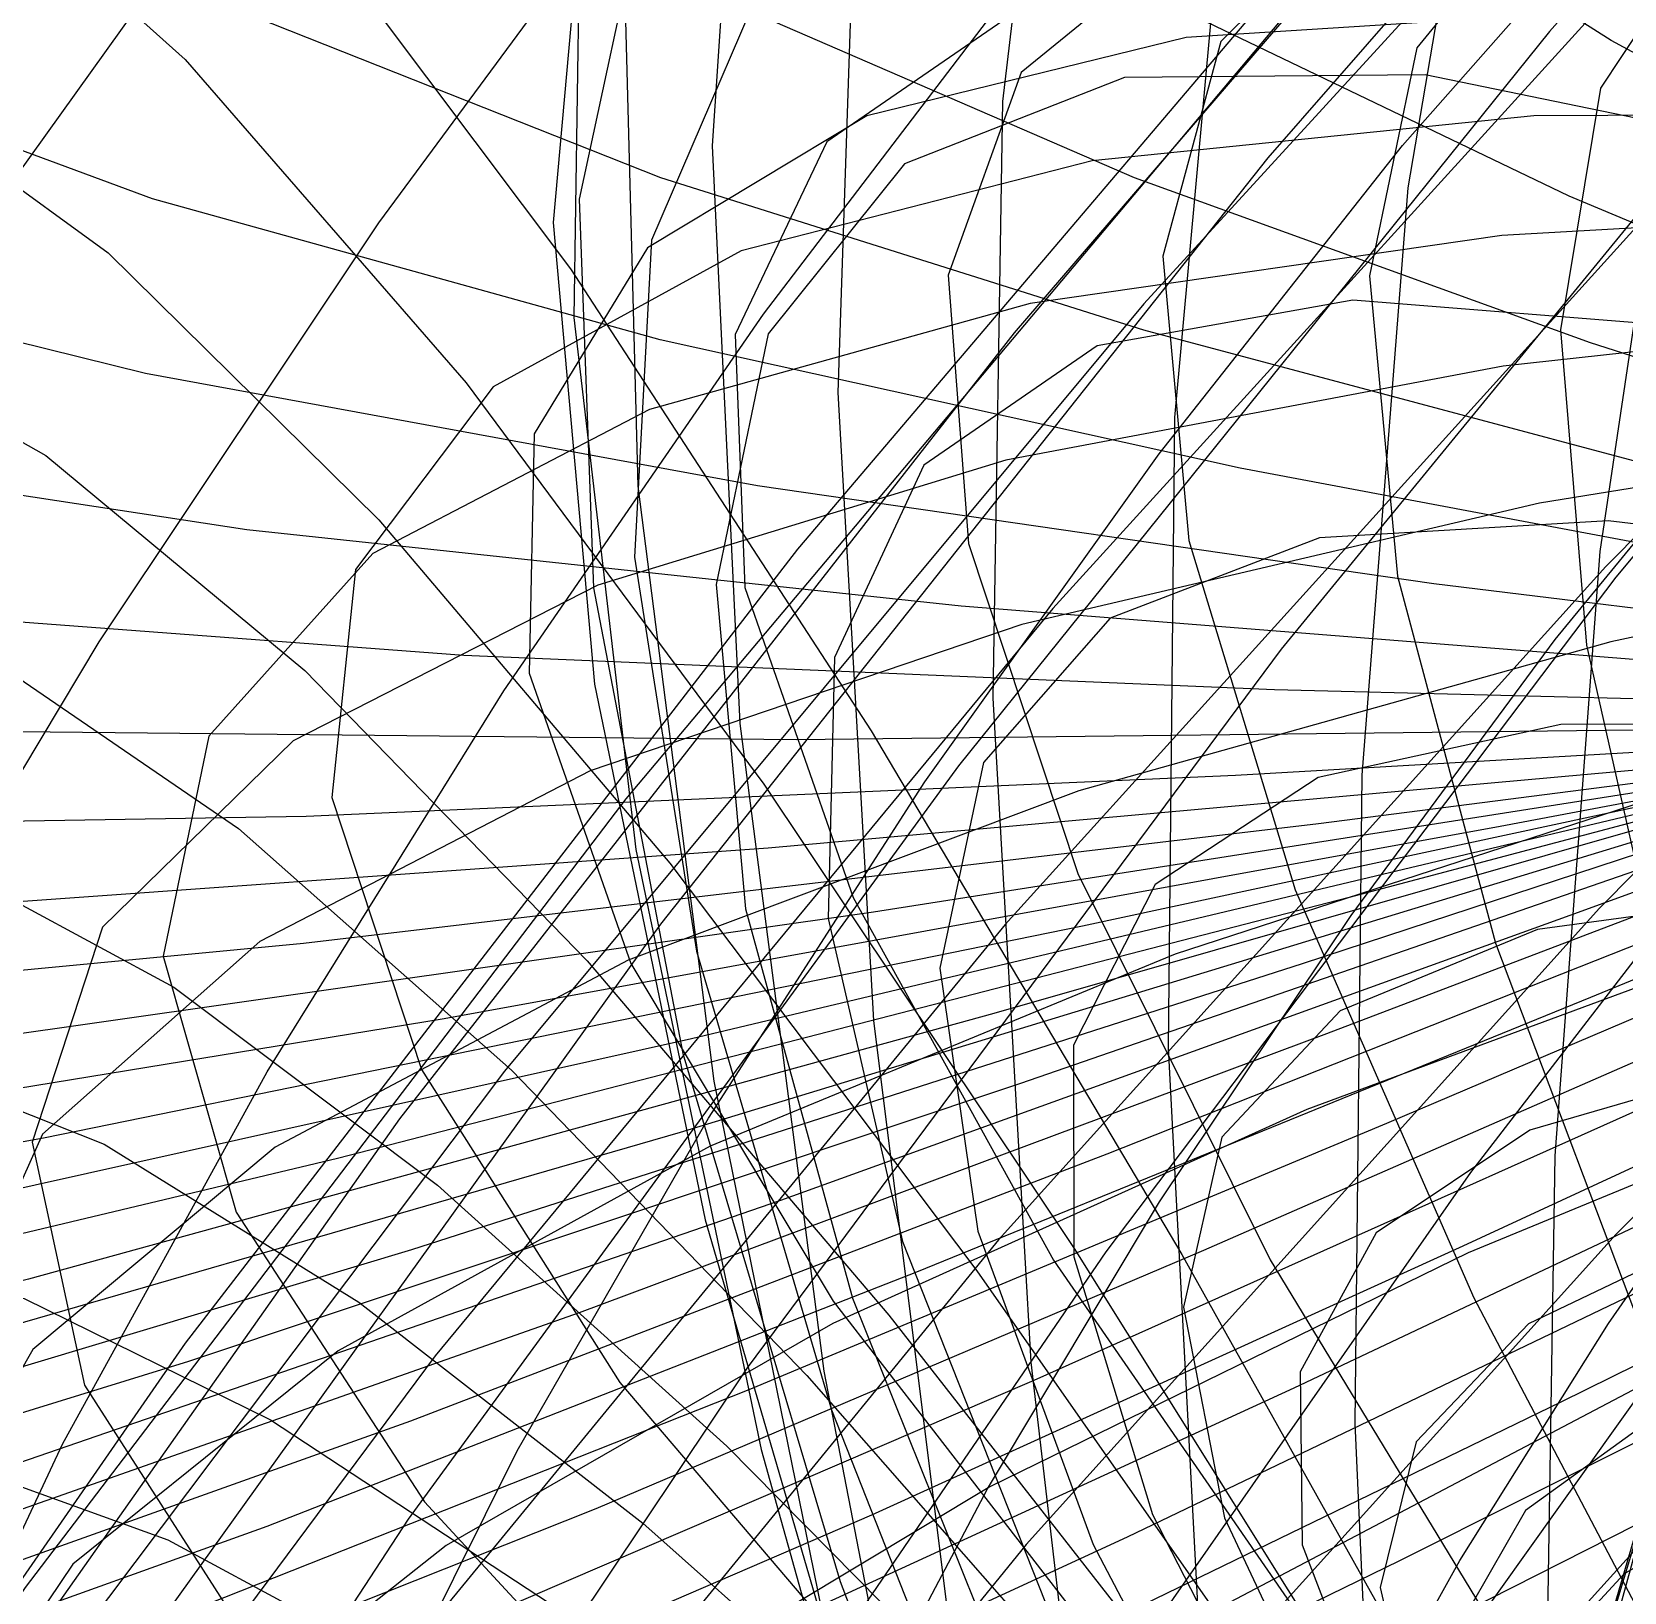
# Model space of a CAD drawing. Header units: metres. Extents: x 6 to 209, y 2 to 206.
# Drawn here: x 61.52 to 81.57, y 114.63 to 134.27 of the extents above; entities that cross this region are included whole.
import ezdxf

# ---------------------------------------------------------------- set-up
doc = ezdxf.new("R2010")
doc.units = ezdxf.units.M

msp = doc.modelspace()

# ---------------------------------------------------------------- linework, layer by layer
for points in [[(48.461, 164.3908), (55.6884, 171.2344), (62.9124, 177.4032), (69.8943, 182.6628), (76.4138, 186.8024), (82.2757, 189.6432), (87.3169, 191.0444), (91.4115, 190.9088), (94.4746, 189.1866), (96.4652, 185.8777), (97.3863, 181.0319), (97.2847, 174.7482), (96.2479, 167.1717), (94.4009, 158.4887), (91.9004, 148.9216), (88.9284, 138.7209), (85.6853, 128.158), (82.3815, 117.5154), (79.2293, 107.0784), (76.4344, 97.125)], [(45.1382, 156.8096), (51.7531, 163.6868), (58.5278, 170.0835), (65.2333, 175.7634), (71.6518, 180.508), (77.5848, 184.124), (82.8592, 186.4508), (87.3338, 187.3664), (90.9031, 186.792), (93.501, 184.695), (95.1022, 181.091), (95.7226, 176.0432), (95.4181, 169.6612), (94.2815, 162.0975), (92.4388, 153.5426), (90.0439, 144.2191), (87.272, 134.3745), (84.3127, 124.2728), (81.3627, 114.1866), (78.6178, 104.3875), (76.265, 95.1374)], [(48.6199, 156.4197), (54.8656, 162.8931), (61.1974, 168.837), (67.4044, 174.0294), (73.2886, 178.2676), (78.6719, 181.3759), (83.4019, 183.2116), (87.3572, 183.6707), (90.4507, 182.6915), (92.6328, 180.2577), (93.8921, 176.3988), (94.2553, 171.1901), (93.7855, 164.75), (92.5793, 157.2368), (90.7626, 148.8435), (88.4851, 139.7914), (85.9149, 130.3235), (83.2308, 120.6958), (80.6159, 111.1696), (78.25, 102.0024)], [(129.0956, 101.4556), (132.079, 114.9008), (134.5887, 127.5976), (136.4086, 139.2013), (137.3507, 149.4031), (137.2622, 157.9403), (136.0323, 164.6045), (133.5975, 169.2481), (129.944, 171.7892), (125.1099, 172.2131), (119.1841, 170.5728), (112.3045, 166.9859), (104.6532, 161.6303), (96.451, 154.7374), (87.9497, 146.5833), (79.4239, 137.4789), (71.1613, 127.7587), (63.4527, 117.7686), (56.5816, 107.8539), (50.8144, 98.347)], [(127.1163, 91.7818), (130.4455, 105.5275), (133.4485, 118.7661), (135.8914, 131.1371), (137.5628, 142.3086), (138.2821, 151.9881), (137.9074, 159.9318), (136.3415, 165.9527), (133.5362, 169.9262), (129.4948, 171.7935), (124.2734, 171.5632), (117.9791, 169.3103), (110.7671, 165.1727), (102.8359, 159.346), (94.4209, 152.076), (85.786, 143.6496), (77.215, 134.3844), (69.0016, 124.6173), (61.4388, 114.6926), (54.8092, 104.9493), (49.3739, 95.7097)], [(127.7255, 97.2633), (130.6337, 110.7074), (133.1576, 123.5341), (135.0807, 135.3918), (136.2103, 145.9605), (136.386, 154.9626), (135.4861, 162.1719), (133.4328, 167.4205), (130.1966, 170.604), (125.7978, 171.685), (120.3067, 170.6932), (113.8422, 167.7237), (106.5679, 162.9339), (98.6873, 156.5363), (90.4367, 148.7917), (82.0777, 139.9989), (73.8878, 130.484), (66.1511, 120.5892), (59.1478, 110.6599), (53.145, 101.0331)], [(128.3559, 95.8448), (131.7329, 109.3063), (134.6993, 122.1436), (137.0257, 134.0108), (138.5084, 144.5937), (138.9777, 153.6202), (138.3051, 160.8693), (136.4084, 166.1778), (133.2562, 169.4449), (128.8694, 170.6358), (123.3213, 169.7811), (116.736, 166.9759), (109.2842, 162.3755), (101.1782, 156.1893), (92.6645, 148.6729), (84.0155, 140.119), (75.5199, 130.8464), (67.473, 121.1887), (60.1661, 111.4827), (53.8759, 102.0558)], [(126.3735, 93.1343), (129.1545, 106.3677), (131.6408, 119.1212), (133.6187, 131.0421), (134.8949, 141.8052), (135.3043, 151.1229), (134.7167, 158.7552), (133.0431, 164.5171), (130.2393, 168.2843), (126.3088, 169.9974), (121.3034, 169.6627), (115.3223, 167.3521), (108.5092, 163.1996), (101.0481, 157.3961), (93.157, 150.1824), (85.081, 141.8406), (77.0837, 132.6831), (69.4382, 123.0424), (62.4174, 113.2584), (56.2845, 103.6668)], [(129.5499, 99.6542), (132.9159, 112.6446), (135.7922, 124.9092), (137.9576, 136.1211), (139.2191, 145.9881), (139.4204, 154.2622), (138.4483, 160.7472), (136.2372, 165.3049), (132.7728, 167.8593), (128.0931, 168.3981), (122.288, 166.9725), (115.4964, 163.6951), (107.9024, 158.7348), (99.7286, 152.3105), (91.2294, 144.6831), (82.6814, 136.1455), (74.3744, 127.0126), (66.601, 117.6094), (59.6464, 108.2599), (53.7778, 99.2755)], [(127.6799, 102.0703), (130.0799, 114.5512), (132.0644, 126.3429), (133.4428, 137.1203), (134.0485, 146.5915), (133.7462, 154.5074), (132.4379, 160.6698), (130.0669, 164.9376), (126.6215, 167.2313), (122.1355, 167.535), (116.6886, 165.8968), (110.4038, 162.4263), (103.4442, 157.2903), (96.0075, 150.7066), (88.3194, 142.9362), (80.6265, 134.2732), (73.187, 125.035), (66.2626, 115.5503), (60.1087, 106.1478), (54.9653, 97.1445)], [(130.6572, 103.0721), (133.9563, 115.4328), (136.6947, 126.9842), (138.6619, 137.4227), (139.6786, 146.4812), (139.6038, 153.9376), (138.3407, 159.6221), (135.8411, 163.422), (132.1075, 165.2847), (127.1943, 165.2194), (121.2062, 163.2954), (114.2952, 159.6391), (106.6554, 154.4295), (98.517, 147.8905), (90.1382, 140.2834), (81.7962, 131.8968), (73.7778, 123.0363), (66.3691, 114.0139), (59.8454, 105.1364), (54.4613, 96.6953)], [(126.2418, 97.9956), (128.5128, 110.0191), (130.4584, 121.4975), (131.8938, 132.1118), (132.6542, 141.571), (132.6025, 149.6221), (131.6341, 156.0579), (129.6826, 160.7242), (126.7226, 163.5242), (122.7716, 164.4218), (117.8903, 163.4419), (112.1813, 160.6695), (105.786, 156.246), (98.8802, 150.3641), (91.6687, 143.2603), (84.378, 135.2066), (77.249, 126.5007), (70.5284, 117.4552), (64.46, 108.3863), (59.2762, 99.6033)], [(128.0578, 93.8263), (131.6411, 105.9996), (134.8238, 117.6071), (137.3842, 128.342), (139.1253, 137.9265), (139.8832, 146.1205), (139.5334, 152.7292), (137.9964, 157.609), (135.2409, 160.672), (131.2862, 161.888), (126.2015, 161.285), (120.1043, 158.9471), (113.1571, 155.0118), (105.5613, 149.6635), (97.5514, 143.1273), (89.3859, 135.6602), (81.3392, 127.5421), (73.6915, 119.0656), (66.7189, 110.5253), (60.684, 102.208)], [(82.3771, 128.6881), (75.5232, 130.5179), (69.4416, 132.4344), (64.3269, 134.4581), (60.3405, 136.6029), (57.6049, 138.8746), (56.2, 141.27), (56.1596, 143.7761), (57.4708, 146.3698), (60.0744, 149.0185), (63.867, 151.6799), (68.7047, 154.3037), (74.4083, 156.8323), (80.7696, 159.2028), (87.559, 161.3489)], [(124.8635, 94.3016), (126.9708, 105.7069), (128.8372, 116.7066), (130.2863, 126.9928), (131.1586, 136.2807), (131.3174, 144.3182), (130.6549, 150.894), (129.0974, 155.8446), (126.6081, 159.0594), (123.1899, 160.4844), (118.8862, 160.1233), (113.7793, 158.0371), (107.9894, 154.3418), (101.67, 149.2033), (95.0035, 142.832), (88.195, 135.4749), (81.4653, 127.4062), (75.0436, 118.9181), (69.1591, 110.3102), (64.0332, 101.8787)], [(49.6898, 110.7714), (51.6898, 115.7081), (54.3735, 121.086), (57.6259, 126.7267), (61.319, 132.4379), (65.3168, 138.0204), (69.4796, 143.2749), (73.6692, 148.0095), (77.754, 152.0459), (81.6129, 155.2266), (85.1397, 157.4198), (88.2465, 158.5248), (90.8667, 158.4754), (92.9562, 157.2426), (94.4954, 154.8358), (95.4886, 151.3026), (95.9637, 146.7278), (95.9706, 141.2301), (95.5785, 134.9588), (94.8732, 128.0883), (93.953, 120.813), (92.9249, 113.3401), (91.8998, 105.8833), (90.9883, 98.6553)], [(128.9832, 96.9794), (132.4735, 108.3842), (135.499, 119.1542), (137.851, 129.0088), (139.3478, 137.6973), (139.842, 145.0073), (139.2263, 150.7713), (137.4386, 154.8712), (134.4641, 157.2423), (130.3373, 157.8744), (125.1407, 156.8118), (119.0029, 154.1505), (112.0939, 150.0347), (104.62, 144.6512), (96.8165, 138.222), (88.9397, 130.9963), (81.2576, 123.2417), (74.0411, 115.2343), (67.5539, 107.2489), (62.0432, 99.5495)], [(87.5303, 128.3142), (81.1438, 130.3584), (75.4054, 132.4355), (70.5036, 134.555), (66.5983, 136.7226), (63.8145, 138.9388), (62.2389, 141.1986), (61.9162, 143.4907), (62.8476, 145.7971), (64.9911, 148.0933), (68.2628, 150.3485), (72.54, 152.5262), (77.6652, 154.5848), (83.4524, 156.479)], [(125.4774, 101.7704), (127.2312, 112.1527), (128.6553, 121.967), (129.5974, 130.9394), (129.9243, 138.8233), (129.5278, 145.4077), (128.329, 150.5239), (126.2827, 154.0514), (123.3793, 155.9212), (119.6461, 156.1183), (115.1472, 154.6813), (109.9818, 151.7013), (104.2816, 147.3179), (98.2063, 141.7142), (91.9385, 135.1101), (85.6777, 127.7541), (79.6336, 119.9151), (74.0183, 111.8718), (69.0396, 103.9035)], [(86.2605, 129.9508), (80.8753, 132.2023), (76.2084, 134.4437), (72.4167, 136.6716), (69.6264, 138.8805), (67.9292, 141.0617), (67.3785, 143.2037), (67.9876, 145.2911), (69.7295, 147.3053), (72.5376, 149.2242), (76.3082, 151.0223), (80.9041, 152.6717), (86.1594, 154.1422)], [(129.7803, 99.6472), (133.1381, 110.2218), (135.9759, 120.1107), (138.0994, 129.0603), (139.3433, 136.8477), (139.5769, 143.2878), (138.7105, 148.239), (136.6984, 151.6074), (133.5418, 153.3493), (129.2888, 153.4721), (124.0336, 152.033), (117.9132, 149.137), (111.1034, 144.9318), (103.8125, 139.6029), (96.2743, 133.3663), (88.7399, 126.4603), (81.4692, 119.1375), (74.7214, 111.6554), (68.7457, 104.2672)], [(52.4883, 103.6985), (53.0963, 107.2815), (54.4756, 111.5055), (56.5481, 116.2381), (59.2172, 121.325), (62.3723, 126.5955), (65.8921, 131.868), (69.6492, 136.9571), (73.515, 141.6799), (77.3635, 145.8622), (81.0766, 149.3452), (84.5471, 151.991)], [(124.0468, 98.329), (125.6631, 107.988), (127.0295, 117.2147), (128.0029, 125.75), (128.456, 133.3567), (128.2822, 139.8281), (127.4005, 144.9947), (125.7593, 148.7294), (123.3389, 150.952), (120.1528, 151.6312), (116.2483, 150.786), (111.7056, 148.484), (106.635, 144.8392), (101.174, 140.0077), (95.4828, 134.1817), (89.7391, 127.5828), (84.1316, 120.4541), (78.8541, 113.0512), (74.0983, 105.6332), (70.0473, 98.4538)], [(85.8329, 131.7719), (81.4051, 134.1616), (77.7436, 136.487), (74.975, 138.7353), (73.1944, 140.8932), (72.4624, 142.9469), (72.8026, 144.882), (74.2008, 146.6833), (76.6057, 148.335), (79.9304, 149.8203), (84.0557, 151.1224)], [(133.5228, 97.7793), (127.3341, 105.9553), (121.0978, 114.2328), (114.9136, 122.2966), (108.8809, 129.8392), (103.0954, 136.5715), (97.6476, 142.2336), (92.6203, 146.6039), (88.0863, 149.5075), (84.107, 150.8224), (80.7311, 150.4839), (77.9934, 148.4873), (75.9144, 144.8882), (74.5002, 139.8007), (73.7426, 133.3934), (73.6203, 125.8835), (74.0996, 117.5295), (75.1361, 108.622), (76.6764, 99.4732)], [(129.3784, 102.2898), (123.6522, 110.6358), (117.9383, 118.8774), (112.3208, 126.7061), (106.8818, 133.8282), (101.7003, 139.9752), (96.8496, 144.9129), (92.3963, 148.4509), (88.3982, 150.4485), (84.9038, 150.8206), (81.9506, 149.5406), (79.5652, 146.6413), (77.7624, 142.2143), (76.5454, 136.4067), (75.9066, 129.4159), (75.8277, 121.483), (76.2807, 112.884), (77.2298, 103.9204)], [(131.5394, 101.5146), (124.8678, 109.581), (118.1834, 117.6403), (111.6017, 125.3793), (105.236, 132.4964), (99.1946, 138.7123), (93.578, 143.7805), (88.4759, 147.4959), (83.9655, 149.7025), (80.1093, 150.2992), (76.9538, 149.2435), (74.5284, 146.5532), (72.8453, 142.306), (71.8996, 136.6368), (71.6696, 129.7334), (72.1187, 121.8296), (73.1963, 113.1971), (74.8404, 104.1362)], [(130.9671, 98.7028), (125.7905, 106.9763), (120.5976, 115.2523), (115.4568, 123.2269), (110.4358, 130.6065), (105.6008, 137.1183), (101.0146, 142.5204), (96.7352, 146.6101), (92.8153, 149.2315), (89.3005, 150.2812), (86.2291, 149.7118), (83.631, 147.534), (81.5274, 143.8165), (79.9308, 138.6832), (78.845, 132.3094), (78.2651, 124.9153), (78.1785, 116.7588), (78.5652, 108.1261), (79.3989, 99.3213)], [(130.4356, 101.8317), (133.6329, 111.5545), (136.2635, 120.5575), (138.1486, 128.6139), (139.1391, 135.5278), (139.1214, 141.1401), (138.0224, 145.3336), (135.8125, 148.0362), (132.507, 149.2227), (128.1664, 148.9153), (122.8948, 147.1815), (116.8358, 144.1318), (110.1688, 139.9149), (103.102, 134.7123), (95.866, 128.7313), (88.705, 122.1975), (81.8687, 115.3468), (75.6036, 108.4167), (70.1436, 101.6385)], [(136.1057, 97.6244), (129.1204, 105.2341), (122.0378, 113.0398), (114.9881, 120.7316), (108.1011, 128.0039), (101.5026, 134.5661), (95.3114, 140.1538), (89.6355, 144.5379), (84.5696, 147.5334), (80.1925, 149.0059), (76.5652, 148.8769), (73.7294, 147.1266), (71.7069, 143.7949), (70.4991, 138.9802), (70.0882, 132.8358), (70.4374, 125.5651), (71.4934, 117.4142), (73.188, 108.6633), (75.4413, 99.617)], [(127.4821, 103.3693), (122.838, 111.5493), (118.2129, 119.5377), (113.66, 127.0453), (109.232, 133.8), (104.98, 139.5558), (100.9527, 144.1022), (97.1955, 147.2711), (93.7497, 148.9435), (90.6518, 149.0536), (87.9329, 147.5911), (85.6185, 144.602), (83.7276, 140.1866), (82.2733, 134.4968), (81.2621, 127.73), (80.6946, 120.1228), (80.5652, 111.9426), (80.8629, 103.4777)], [(133.6736, 101.4966), (126.327, 108.8084), (118.9243, 116.2071), (111.6095, 123.3918), (104.5249, 130.0695), (97.8069, 135.966), (91.5819, 140.8356), (85.9632, 144.4708), (81.0475, 146.709), (76.9127, 147.4395), (73.6154, 146.607), (71.1901, 144.2141), (69.6487, 140.3213), (68.9802, 135.0452), (69.1519, 128.5544), (70.111, 121.0636), (71.7868, 112.8264), (74.0935, 104.1262)], [(57.5136, 101.8126), (57.5753, 104.6222), (58.3712, 108.08), (59.8424, 112.0809), (61.912, 116.4969), (64.4876, 121.182), (67.4653, 125.9771), (70.7332, 130.7156), (74.1754, 135.2296), (77.6762, 139.3555), (81.124, 142.94), (84.4154, 145.8455)], [(138.3047, 98.6343), (130.8535, 105.2383), (123.2413, 112.1135), (115.6235, 118.9724), (108.1564, 125.5282), (100.9922, 131.5055), (94.275, 136.6505), (88.1364, 140.7403), (82.6917, 143.5912), (78.037, 145.0653), (74.2462, 145.0761), (71.3693, 143.5912), (69.4314, 140.6345), (68.4323, 136.2848), (68.347, 130.6736), (69.1274, 123.9805), (70.7038, 116.4273), (72.9883, 108.2695), (75.8778, 99.7881)], [(44.4398, 99.9473), (44.1507, 107.4645), (44.2304, 114.8324), (44.6862, 121.7905), (45.5214, 128.0929), (46.7343, 133.5168), (48.3187, 137.8705), (50.2634, 141.0001), (52.5526, 142.7954), (55.1658, 143.1932), (58.0782, 142.1803), (61.2608, 139.7935), (64.6812, 136.1185), (68.3036, 131.2871), (72.0898, 125.4722), (75.9997, 118.8821), (79.9916, 111.753), (84.0233, 104.3404), (88.0523, 96.9103)], [(135.3879, 102.5711), (127.7304, 108.7248), (119.9592, 115.0415), (112.2409, 121.2488), (104.7411, 127.0788), (97.6192, 132.2777), (91.0241, 136.6157), (85.0892, 139.8952), (79.9294, 141.958), (75.6368, 142.6918), (72.279, 142.0338), (69.8971, 139.9738), (68.5046, 136.5542), (68.0881, 131.8693), (68.6076, 126.0618), (69.999, 119.3179), (72.1762, 111.861), (75.0345, 103.9437)], [(139.6894, 100.9749), (132.1611, 106.2548), (124.4015, 111.85), (116.5836, 117.5095), (108.8824, 122.9805), (101.4699, 128.0175), (94.5096, 132.3917), (88.152, 135.8996), (82.5295, 138.3702), (77.7532, 139.6719), (73.909, 139.7174), (71.0556, 138.4666), (69.2233, 135.929), (68.4128, 132.1632), (68.5963, 127.275), (69.7189, 121.4142), (71.7003, 114.7689), (74.4389, 107.5594), (77.8148, 100.0302)], [(145.7762, 139.1963), (140.2735, 139.6505), (133.37, 139.0317), (125.2276, 137.446), (116.0475, 135.0377), (106.0641, 131.9833), (95.5374, 128.484), (84.7443, 124.7585), (73.9699, 121.0336), (63.4983, 117.5358), (53.6032, 114.4822), (44.5392, 112.0724)], [(145.8473, 139.6361), (139.0654, 139.4683), (130.901, 138.265), (121.5547, 136.1617), (111.2647, 133.329), (100.2996, 129.966), (88.9493, 126.2926), (77.5155, 122.5404), (66.3024, 118.9436), (55.6064, 115.73), (45.7067, 113.1121)], [(144.7494, 139.475), (136.6686, 138.7137), (127.2589, 136.9834), (116.7595, 134.4464), (105.4447, 131.2966), (93.6151, 127.752), (81.5871, 124.0458), (69.6834, 120.4173), (58.2222, 117.1023), (47.5065, 114.3242)], [(144.755, 138.1988), (140.4701, 139.2742), (134.7958, 139.2659), (127.8566, 138.2501), (119.8173, 136.3427), (110.8776, 133.6948), (101.2657, 130.4858), (91.2313, 126.9168), (81.037, 123.2027), (70.9502, 119.5634), (61.2344, 116.2158), (52.1406, 113.3645), (43.8993, 111.1948)], [(46.5422, 102.4497), (46.2021, 109.4763), (46.2281, 116.2123), (46.6345, 122.4203), (47.4306, 127.8817), (48.62, 132.4049), (50.2005, 135.8317), (52.1636, 138.0432), (54.4945, 138.9637), (57.1724, 138.5639), (60.1703, 136.8617), (63.456, 133.9214), (66.992, 129.8518), (70.7367, 124.8023), (74.6448, 118.9573), (78.6684, 112.5301), (82.7578, 105.7551), (86.8624, 98.8794)], [(143.0443, 136.7158), (139.887, 138.3898), (135.3744, 138.9927), (129.5966, 138.5711), (122.6832, 137.2121), (114.7999, 135.0396), (106.1433, 132.2091), (96.9342, 128.9012), (87.411, 125.3151), (77.8216, 121.6602), (68.4156, 118.1482), (59.4365, 114.9849), (51.1134, 112.3621)], [(142.3326, 138.7131), (132.9858, 137.421), (122.4021, 135.2549), (110.8583, 132.4002), (98.6619, 129.0696), (86.1414, 125.4943), (73.6354, 121.9149), (61.4815, 118.5723), (50.0054, 115.6973)], [(141.923, 113.9915), (137.6692, 116.1358), (132.1799, 118.0873), (125.6202, 119.8619), (118.1918, 121.4863), (110.1269, 122.9958), (101.6797, 124.4325), (93.1182, 125.8428), (84.7145, 127.2755), (76.7357, 128.7783), (69.4348, 130.396), (63.0417, 132.1676), (57.7553, 134.1241), (53.7369, 136.2866), (51.1044, 138.6644)], [(128.1095, 103.6599), (132.8095, 110.2803), (136.6682, 116.5675), (139.5243, 122.3227), (141.2448, 127.373), (141.7297, 131.5772), (140.916, 134.8306), (138.7803, 137.068), (135.34, 138.2658), (130.653, 138.4419), (124.8164, 137.655), (117.9635, 136.0013), (110.2599, 133.6112), (101.8978, 130.643), (93.0904, 127.2777), (84.0647, 123.7111), (75.0544, 120.1465), (66.2923, 116.7867), (58.0029, 113.8263), (50.395, 111.4439)], [(147.6795, 138.2015), (138.5386, 137.4029), (128.0175, 135.6776), (116.3914, 133.1989), (103.971, 130.1703), (91.0928, 126.817), (78.1077, 123.3772), (65.3699, 120.0924), (53.2248, 117.1976), (41.9981, 114.9123)], [(122.8282, 100.4642), (127.6573, 106.9165), (131.8038, 113.1808), (135.1022, 119.0528), (137.4094, 124.349), (138.6106, 128.9128), (138.6234, 132.62), (137.401, 135.3823), (134.9342, 137.1504), (131.2522, 137.9153), (126.4221, 137.7079), (120.547, 136.5972), (113.7629, 134.688), (106.2343, 132.1155), (98.1496, 129.0408), (89.7142, 125.6441), (81.1449, 122.1178), (72.662, 118.6588), (64.4831, 115.4615), (56.8156, 112.7093), (49.8502, 110.5686)], [(123.0151, 103.5315), (127.372, 109.7213), (131.0245, 115.657), (133.8227, 121.147), (135.6397, 126.0218), (136.3767, 130.14), (135.9668, 133.3925), (134.3773, 135.7063), (131.6115, 137.0469), (127.7094, 137.4184), (122.7458, 136.8635), (116.8291, 135.4613), (110.0977, 133.3237), (102.7156, 130.591), (94.8673, 127.4266), (86.752, 124.01), (78.5771, 120.5306), (70.5517, 117.1798), (62.8799, 114.1436), (55.7541, 111.596), (49.3493, 109.6916)], [(141.1119, 100.8035), (138.2998, 104.5334), (134.5053, 108.5591), (129.8833, 112.7673), (124.6125, 117.031), (118.8897, 121.2132), (112.9218, 125.1722), (106.9188, 128.7664), (101.0866, 131.8594), (95.6193, 134.3248), (90.6927, 136.051), (86.4583, 136.9454), (83.038, 136.9381), (80.5202, 135.9846), (78.9569, 134.0679), (78.3626, 131.1998), (78.7136, 127.4208), (79.9498, 122.7993), (81.9772, 117.43), (84.6717, 111.4311), (87.8839, 104.9407), (91.445, 98.1128)], [(143.7116, 136.8766), (133.4134, 135.6505), (121.8703, 133.621), (109.3919, 130.9788), (96.318, 127.9392), (83.0076, 124.7332), (69.827, 121.5988), (57.1383, 118.7708), (45.2864, 116.472)], [(118.9253, 100.0799), (123.4384, 106.1604), (127.3803, 112.1227), (130.5956, 117.7692), (132.948, 122.9196), (134.3248, 127.4171), (134.6412, 131.1336), (133.8439, 133.9741), (131.9127, 135.8795), (128.8626, 136.8287), (124.7426, 136.8385), (119.6354, 135.9627), (113.6545, 134.2896), (106.9407, 131.9386), (99.6582, 129.0552), (91.9888, 125.8053), (84.1268, 122.3687), (76.2722, 118.9323), (68.6246, 115.6829), (61.3768, 112.7998), (54.7087, 110.4482), (48.7817, 108.7724)], [(143.5278, 100.5294), (136.3019, 104.8379), (128.724, 109.5808), (120.9685, 114.5338), (113.2156, 119.4656), (105.6459, 124.1462), (98.4345, 128.3553), (91.7462, 131.8912), (85.7298, 134.5778), (80.5137, 136.2714), (76.2027, 136.8664), (72.8739, 136.2992), (70.5756, 134.5505), (69.3255, 131.6469), (69.1108, 127.6595), (69.8891, 122.7019), (71.5904, 116.9264), (74.1197, 110.5187), (77.3609, 103.6914)], [(143.6141, 103.0703), (140.7937, 106.581), (136.8887, 110.3469), (132.0577, 114.269), (126.487, 118.2352), (120.3848, 122.1232), (113.9726, 125.8051), (107.4783, 129.1519), (101.1273, 132.0378), (95.1349, 134.3451), (89.6988, 135.9684), (84.9919, 136.8182), (81.1569, 136.8253), (78.3011, 135.9428), (76.493, 134.1487), (75.7603, 131.4473), (76.0891, 127.8693), (77.4252, 123.4716), (79.6759, 118.3359), (82.7142, 112.5666), (86.3836, 106.2878), (90.504, 99.6397)], [(135.5717, 102.8353), (131.9387, 107.0919), (127.5744, 111.5422), (122.6476, 116.0459), (117.3415, 120.4541), (111.8467, 124.6141), (106.3542, 128.375), (101.0494, 131.5928), (96.105, 134.1361), (91.675, 135.8908), (87.8901, 136.7639), (84.8526, 136.6881), (82.6336, 135.6234), (81.2707, 133.5601), (80.7671, 130.5187), (81.0919, 126.5502), (82.1818, 121.7347), (83.9438, 116.1793), (86.2591, 110.0145), (88.9879, 103.3906)], [(120.0042, 102.4512), (124.1897, 108.4137), (127.7682, 114.1906), (130.5953, 119.592), (132.5463, 124.4473), (133.5206, 128.6108), (133.4461, 131.9665), (132.2816, 134.4323), (130.0185, 135.962), (126.6822, 136.5474), (122.331, 136.2171), (117.0548, 135.036), (110.9726, 133.1019), (104.2286, 130.5418), (96.9881, 127.507), (89.4318, 124.1666), (81.7503, 120.7019), (74.1383, 117.2984), (66.788, 114.1396), (59.8831, 111.3991), (53.593, 109.2346), (48.0676, 107.7815)], [(62.9524, 102.8242), (63.237, 105.5111), (64.1535, 108.7418), (65.6438, 112.4155), (67.6346, 116.4126), (70.0406, 120.5993), (72.7669, 124.8318), (75.7135, 128.9619), (78.7778, 132.8421), (81.8588, 136.3308)], [(147.2136, 102.6044), (145.7449, 105.6293), (142.9724, 108.9203), (139.0171, 112.4089), (134.0381, 116.0117), (128.2267, 119.6326), (121.7996, 123.1661), (114.991, 126.5007), (108.0438, 129.5229), (101.2018, 132.1209), (94.7002, 134.189), (88.7579, 135.6312), (83.5695, 136.3652), (79.2988, 136.3251), (76.0732, 135.4647), (73.9791, 133.7596), (73.0595, 131.2081), (73.3129, 127.8326), (74.6931, 123.6791), (77.1119, 118.8162), (80.4421, 113.3338), (84.5229, 107.3406), (89.1655, 100.9608)], [(117.0185, 98.5476), (121.4146, 104.4866), (125.3166, 110.3715), (128.5733, 116.0045), (131.0494, 121.202), (132.6302, 125.8018), (133.2262, 129.6679), (132.7764, 132.6957), (131.2508, 134.8148), (128.652, 135.9917), (125.0152, 136.2303), (120.4081, 135.5714), (114.9282, 134.0909), (108.7007, 131.8966), (101.8739, 129.1239), (94.6155, 125.9305), (87.1064, 122.4902), (79.5356, 118.9862), (72.094, 115.6044), (64.9681, 112.5258), (58.3345, 109.9197), (52.354, 107.9374), (47.1666, 106.706)], [(121.217, 101.8922), (125.227, 107.9096), (128.6432, 113.7312), (131.3266, 119.1647), (133.1568, 124.0365), (134.0367, 128.1986), (133.8965, 131.533), (132.696, 133.9559), (130.4266, 135.4203), (127.1124, 135.9172), (122.8093, 135.476), (117.604, 134.1624), (111.6112, 132.0762), (104.9703, 129.3471), (97.8413, 126.1293), (90.3995, 122.5962), (82.83, 118.9333), (75.322, 115.3309), (68.0628, 111.9775), (61.2317, 109.0517), (54.9945, 106.7162), (49.4983, 105.111)], [(118.9745, 100.31), (123.1675, 106.2763), (126.818, 112.1184), (129.7812, 117.6413), (131.9296, 122.667), (133.1577, 127.0404), (133.3859, 130.6348), (132.5638, 133.3559), (130.6722, 135.145), (127.7243, 135.9809), (123.7657, 135.8799), (118.8732, 134.8951), (113.1527, 133.114), (106.7361, 130.655), (99.7773, 127.6626), (92.4472, 124.302), (84.9283, 120.7523), (77.4094, 117.2003), (70.0789, 113.8325), (63.1194, 110.8288), (56.7015, 108.3549), (50.9789, 106.5562)], [(123.6806, 103.3867), (127.512, 109.4627), (130.6961, 115.2693), (133.0994, 120.6166), (134.6084, 125.3358), (135.1348, 129.2858), (134.618, 132.3579), (133.0283, 134.4788), (130.3682, 135.6138), (126.6724, 135.7669), (122.0079, 134.9805), (116.4713, 133.334), (110.1867, 130.9397), (103.3016, 127.9389), (95.9823, 124.4964), (88.409, 120.7939), (80.7698, 117.0233), (73.2549, 113.3789), (66.0506, 110.0506), (59.3334, 107.2164), (53.2644, 105.0352), (47.9842, 103.641)], [(148.3059, 135.8159), (138.3948, 135.1299), (127.1097, 133.6092), (114.7539, 131.4278), (101.6655, 128.787), (88.2066, 125.9068), (74.7513, 123.0168), (61.6731, 120.3472), (49.3328, 118.1194)], [(122.0634, 98.6067), (126.2611, 104.868), (129.9028, 110.9898), (132.8433, 116.7671), (134.9544, 122.0125), (136.1305, 126.5629), (136.2917, 130.2849), (135.3875, 133.0796), (133.3989, 134.8853), (130.3394, 135.6799), (126.2553, 135.481), (121.2242, 134.345), (115.3533, 132.3647), (108.7759, 129.6655), (101.6475, 126.4004), (94.1409, 122.7445), (86.4409, 118.8875), (78.7384, 115.0274), (71.2245, 111.362), (64.084, 108.082), (57.4903, 105.3636), (51.5994, 103.3612)], [(124.7824, 100.0329), (128.8234, 106.3834), (132.2514, 112.517), (134.9257, 118.2302), (136.725, 123.3398), (137.5515, 127.6896), (137.3348, 131.1551), (136.035, 133.6481), (133.6441, 135.1197), (130.1872, 135.561), (125.7218, 135.0038), (120.3364, 133.5185), (114.1483, 131.2117), (107.2997, 128.2214), (99.9537, 124.7119), (92.2887, 120.8676), (84.4936, 116.8856), (76.761, 112.9684), (69.2817, 109.3163), (62.2386, 106.1193), (55.8007, 103.5503)], [(148.5366, 102.7967), (148.7143, 105.4802), (147.436, 108.3843), (144.7699, 111.468), (140.8306, 114.6762), (135.7745, 117.9408), (129.7946, 121.1828), (123.1129, 124.3148), (115.9728, 127.2436), (108.6302, 129.8736), (101.3442, 132.11), (94.3683, 133.8623), (87.9411, 135.0474), (82.278, 135.5929), (77.564, 135.4402), (73.9466, 134.5468), (71.5316, 132.8882), (70.3789, 130.4597), (70.5011, 127.2768), (71.8631, 123.3759), (74.3837, 118.8131), (77.9388, 113.6637), (82.3662, 108.02), (87.4719, 101.9888)], [(49.1783, 97.8775), (48.4605, 104.5302), (48.0913, 111.0002), (48.0953, 117.06), (48.492, 122.4971), (49.2947, 127.1216), (50.5101, 130.7732), (52.1373, 133.3265), (54.1681, 134.6959), (56.5863, 134.8382), (59.3684, 133.7543), (62.4834, 131.4895), (65.8938, 128.1312), (69.5561, 123.8065), (73.4215, 118.6773), (77.4373, 112.9346), (81.5479, 106.7917), (85.696, 100.4766)], [(142.2846, 117.0597), (137.2286, 119.984), (131.1618, 122.8307), (124.3084, 125.5313), (116.9171, 128.0121), (109.2533, 130.1974), (101.5886, 132.0114), (94.1918, 133.3813), (87.3192, 134.2401), (81.2054, 134.5286), (76.0553, 134.1984), (72.0368, 133.2138), (69.275, 131.5534), (67.8481, 129.2119), (67.7846, 126.2005), (69.0626, 122.5473), (71.6108, 118.2975), (75.3115, 113.5121), (80.0046, 108.2671), (85.4941, 102.6512)], [(142.7792, 134.0991), (131.9264, 133.1274), (119.8784, 131.4652), (106.9666, 129.2962), (93.5507, 126.8248), (80.0069, 124.2684), (66.7155, 121.8477), (54.0482, 119.7783), (42.3557, 118.2617)], [(146.7047, 101.2234), (139.9424, 104.5211), (132.71, 108.3353), (125.1786, 112.4725), (117.5291, 116.7275), (109.9461, 120.8914), (102.6128, 124.7591), (95.7046, 128.1376), (89.3841, 130.8526), (83.7956, 132.7559), (79.0613, 133.7306), (75.2768, 133.6955), (72.5091, 132.6087), (70.7941, 130.4692), (70.1365, 127.3171), (70.5094, 123.2326), (71.8562, 118.333), (74.0927, 112.7693), (77.1105, 106.7204), (80.7807, 100.3873)], [(143.5031, 116.5006), (138.3079, 118.4881), (131.8389, 120.2043), (124.2884, 121.681), (115.8853, 122.9624), (106.8884, 124.1034), (97.577, 125.1662), (88.2417, 126.2175), (79.174, 127.3255), (70.6569, 128.5558), (62.9548, 129.9688), (56.3044, 131.6164), (50.907, 133.539)], [(143.3515, 119.4549), (138.3748, 122.0537), (132.3087, 124.5077), (125.375, 126.7668), (117.8245, 128.7773), (109.9277, 130.484), (101.9653, 131.832), (94.2179, 132.7683), (86.9567, 133.2437), (80.433, 133.2154), (74.87, 132.6478), (70.455, 131.5151), (67.3322, 129.802), (65.5983, 127.5053), (65.2992, 124.6342), (66.428, 121.2113), (68.9261, 117.2721), (72.6848, 112.8649), (77.55, 108.0498), (83.3273, 102.8976)], [(146.4105, 132.5712), (136.154, 132.1664), (124.5937, 131.0611), (112.0489, 129.4186), (98.8718, 127.4246), (85.4351, 125.28), (72.1203, 123.1917), (59.3045, 121.3651), (47.3482, 119.995)], [(144.0218, 121.7491), (139.202, 124.0533), (133.2248, 126.1357), (126.3067, 127.9634), (118.696, 129.5024), (110.6644, 130.7183), (102.4974, 131.5772), (94.4839, 132.0471), (86.906, 132.0987), (80.0291, 131.7068), (74.0922, 130.8517), (69.2999, 129.5196), (65.8149, 127.7041), (63.7522, 125.4068), (63.1756, 122.6379), (64.0947, 119.4167), (66.4654, 115.7713), (70.1914, 111.739), (75.1273, 107.3657), (81.0845, 102.7048)], [(127.4144, 100.7885), (132.9941, 106.1534), (137.672, 111.1533), (141.2572, 115.7095), (143.5982, 119.7554), (144.589, 123.2376), (144.1727, 126.1171), (142.3441, 128.3698), (139.1497, 129.9868), (134.6864, 130.9736), (129.0983, 131.3498), (122.5718, 131.1473), (115.3287, 130.4093), (107.6189, 129.1879), (99.7112, 127.5421), (91.8842, 125.536), (84.416, 123.2357), (77.5748, 120.7076), (71.6088, 118.0159), (66.7377, 115.2206), (63.1446, 112.376), (60.9696, 109.5287), (60.3043, 106.7169), (61.1886, 103.9695)], [(50.8663, 99.9803), (50.135, 106.1662), (49.7637, 112.0488), (49.7814, 117.4223), (50.2109, 122.1), (51.0676, 125.9207), (52.3585, 128.7545), (54.0823, 130.5074), (56.2283, 131.1246), (58.7771, 130.5922), (61.7002, 128.9382), (64.9612, 126.2311), (68.5157, 122.5774), (72.313, 118.1179), (76.2969, 113.0228), (80.4069, 107.4853), (84.5802, 101.7149)], [(143.1854, 127.903), (139.5969, 129.5422), (134.7302, 130.6243), (128.7477, 131.1638), (121.8529, 131.1852), (114.2837, 130.7214), (106.3038, 129.8122), (98.1932, 128.5024), (90.2388, 126.8408), (82.7235, 124.8775), (75.9168, 122.6629), (70.0648, 120.2459), (65.3815, 117.6725), (62.0411, 114.9842), (60.1717, 112.2177), (59.8509, 109.4036), (61.1024, 106.5662), (63.8953, 103.7233)], [(125.609, 99.2138), (131.0232, 104.8936), (135.6422, 110.1993), (139.2717, 115.039), (141.7535, 119.3339), (142.9715, 123.0203), (142.8558, 126.0507), (141.3857, 128.395), (138.5907, 130.0408), (134.5495, 130.993), (129.3873, 131.2729), (123.2722, 130.9175), (116.4085, 129.9768), (109.0301, 128.5125), (101.3924, 126.5951), (93.763, 124.3012), (86.4121, 121.7107), (79.6036, 118.9042), (73.5848, 115.9599), (68.5782, 112.9514), (64.7732, 109.9451), (62.3194, 106.9983), (61.3209, 104.1576)], [(144.305, 123.8309), (139.7133, 125.8845), (133.9103, 127.6327), (127.1027, 129.0585), (119.5329, 130.1459), (111.4697, 130.8804), (103.199, 131.249), (95.0137, 131.2408), (87.2031, 130.847), (80.0429, 130.0617), (73.7851, 128.8819), (68.6493, 127.3085), (64.8147, 125.3461), (62.414, 123.0038), (61.5287, 120.2951), (62.1858, 117.2386), (64.3574, 113.8578), (67.9616, 110.1812), (72.865, 106.2423), (78.8882, 102.079)], [(143.8361, 126.9738), (139.8735, 128.692), (134.6386, 129.9334), (128.3108, 130.705), (121.1092, 131.0206), (113.2854, 130.8999), (105.114, 130.3673), (96.8831, 129.4512), (88.8844, 128.1825), (81.4023, 126.5937), (74.704, 124.7179), (69.0302, 122.5878), (64.5862, 120.2349), (61.5348, 117.6889), (59.99, 114.977), (60.0134, 112.1237), (61.6119, 109.1508), (64.7366, 106.0771), (69.2856, 102.9188)], [(144.2285, 125.5993), (139.9267, 127.4558), (134.3749, 128.9207), (127.7675, 129.9903), (120.3368, 130.6648), (112.3447, 130.9479), (104.0735, 130.8464), (95.8159, 130.3696), (87.8641, 129.5292), (80.5004, 128.3387), (73.9862, 126.8132), (68.5532, 124.9691), (64.3951, 122.8239), (61.6606, 120.3962), (60.4481, 117.7054), (60.8022, 114.772), (62.7122, 111.6173), (66.1122, 108.2636), (70.8837, 104.7344), (76.8592, 101.0544)], [(129.2126, 103.2824), (133.7289, 108.85), (137.3603, 113.9445), (139.9438, 118.4757), (141.3554, 122.3692), (141.514, 125.5685), (140.385, 128.0363), (137.9818, 129.7551), (134.3654, 130.7269), (129.6426, 130.9728), (123.9626, 130.5315), (117.5115, 129.4577), (110.5063, 127.8195), (103.1869, 125.6959), (95.8081, 123.1735), (88.6302, 120.3437), (81.91, 117.2993), (75.8917, 114.1308), (70.798, 110.9243), (66.8222, 107.7576), (64.1211, 104.6988), (62.8093, 101.8036)], [(149.0716, 102.9626), (142.9117, 105.2658), (136.1722, 108.1304), (129.0161, 111.3953), (121.6201, 114.8847), (114.1687, 118.4147), (106.8484, 121.8005), (99.8418, 124.8633), (93.3217, 127.4374), (87.4459, 129.3764), (82.352, 130.5587), (78.1531, 130.8926), (74.9344, 130.3195), (72.751, 128.8165), (71.626, 126.3975), (71.5503, 123.1129), (72.4835, 119.0481), (74.3554, 114.3207), (77.0688, 109.0764), (80.5035, 103.4838)], [(149.1718, 130.5902), (139.6561, 130.7456), (128.748, 130.2113), (116.7503, 129.1282), (104.0019, 127.6607), (90.8667, 125.9896), (77.7218, 124.3048), (64.9442, 122.7968), (52.8987, 121.6498), (41.9259, 121.0328)], [(144.6586, 119.1044), (138.4681, 120.8535), (130.9812, 122.2565), (122.418, 123.3632), (113.0351, 124.2386), (103.1175, 124.9587), (92.9688, 125.6076), (82.9008, 126.2736), (73.2227, 127.0446), (64.2309, 128.0042), (56.1989, 129.2282), (49.3674, 130.7799)], [(68.8684, 103.8047), (69.3093, 106.2762), (70.2757, 109.1859), (71.7125, 112.4408), (73.553, 115.9334), (75.7205, 119.5451), (78.132, 123.1509), (80.7006, 126.6235), (83.3389, 129.8378)], [(142.3372, 128.9126), (132.2222, 128.9388), (120.9313, 128.4239), (108.7858, 127.5093), (96.1356, 126.3534), (83.3476, 125.1256), (70.7934, 123.9986), (58.8367, 123.1417), (47.8214, 122.7131)], [(145.2343, 121.7376), (138.0209, 123.1646), (129.5076, 124.1776), (119.9423, 124.8472), (109.6086, 125.2605), (98.8166, 125.5168), (87.8921, 125.723), (77.1656, 125.989), (66.9615, 126.4227), (57.5864, 127.1251), (49.3193, 128.1857)], [(145.0944, 106.9607), (138.9703, 108.9055), (132.3209, 111.2931), (125.3142, 113.978), (118.1301, 116.8038), (110.9542, 119.609), (103.9722, 122.2338), (97.3636, 124.5259), (91.2962, 126.3465), (85.9207, 127.5756), (81.3656, 128.1169), (77.7336, 127.9015), (75.0983, 126.8905), (73.5018, 125.0772), (72.954, 122.4869), (73.4325, 119.1772), (74.8837, 115.2351), (77.2251, 110.7749), (80.3481, 105.9342), (84.1227, 100.8688)], [(52.2409, 101.677), (51.5171, 107.3757), (51.1741, 112.6685), (51.2439, 117.3718), (51.7505, 121.3247), (52.7092, 124.3935), (54.1258, 126.4775), (55.9956, 127.5118), (58.3041, 127.4697), (61.0261, 126.3639), (64.1269, 124.2457), (67.5626, 121.2032), (71.2813, 117.3582), (75.2241, 112.8616), (79.3269, 107.8882), (83.5217, 102.6302)], [(142.5045, 127.5818), (141.039, 126.1625), (138.6852, 124.944), (135.5055, 123.9176), (131.5903, 123.0647), (127.055, 122.3581), (122.0366, 121.7639), (116.6882, 121.2428), (111.1748, 120.7523), (105.6669, 120.2487), (100.335, 119.6892), (95.3437, 119.0339), (90.8461, 118.2479), (86.9787, 117.3028), (83.8563, 116.1783), (81.5689, 114.8634), (80.1779, 113.357), (79.7145, 111.6685), (80.1786, 109.8177), (81.539, 107.8344), (83.7347, 105.7576), (86.6767, 103.6343)], [(144.1497, 126.7393), (134.9382, 127.2919), (124.4864, 127.33), (113.0938, 126.9708), (101.0916, 126.349), (88.8319, 125.6115), (76.6753, 124.9103), (64.9791, 124.397), (54.0856, 124.2155), (44.3098, 124.4958)], [(145.0974, 124.3149), (136.8652, 125.3397), (127.3514, 125.8933), (116.8306, 126.0689), (105.6118, 125.9773), (94.0275, 125.7415), (82.423, 125.4914), (71.1445, 125.3585), (60.5272, 125.4694), (50.8844, 125.9409)], [(146.4374, 109.4433), (141.0213, 110.5401), (134.9836, 112.09), (128.4802, 113.9774), (121.682, 116.0739), (114.7698, 118.2435), (107.9283, 120.3476), (101.3401, 122.2512), (95.1795, 123.8276), (89.6073, 124.9634), (84.7651, 125.5633), (80.7713, 125.5538), (77.7168, 124.8861), (75.6626, 123.5382), (74.6379, 121.5161), (74.6394, 118.8536), (75.6319, 115.6118), (77.5496, 111.8768), (80.2989, 107.7567), (83.7617, 103.3785)], [(53.2627, 102.9886), (52.5706, 108.2018), (52.2894, 112.922), (52.4519, 116.9881), (53.0819, 120.2636), (54.1926, 122.6417), (55.7861, 124.0485), (57.8531, 124.446), (60.3726, 123.8333), (63.3123, 122.2463), (66.6293, 119.7568), (70.2711, 116.4692), (74.1769, 112.5175), (78.2794, 108.0597), (82.5061, 103.2724)], [(142.3037, 112.8759), (136.9534, 113.6627), (131.0404, 114.7979), (124.7237, 116.1802), (118.1756, 117.699), (111.5761, 119.2388), (105.1073, 120.6836), (98.9466, 121.9219), (93.262, 122.8511), (88.2054, 123.3814), (83.9086, 123.4398), (80.4785, 122.9727), (77.9939, 121.9484), (76.5031, 120.3588), (76.0221, 118.2194), (76.5352, 115.5696), (77.9949, 112.4713), (80.3245, 109.0068), (83.4206, 105.2764), (87.1572, 101.3945)], [(142.1078, 122.4873), (139.0038, 121.608), (135.1235, 120.9806), (130.5763, 120.5705), (125.4941, 120.3338), (120.0272, 120.219), (114.3389, 120.1693), (108.5999, 120.1255), (102.9832, 120.0286), (97.6572, 119.8222), (92.7811, 119.4552), (88.4985, 118.8839), (84.9335, 118.0743), (82.1856, 117.0037), (80.3273, 115.6615), (79.401, 114.0506), (79.4182, 112.187), (80.359, 110.1), (82.1729, 107.831), (84.7811, 105.4327), (88.0789, 102.9672)], [(142.8532, 115.744), (138.2367, 115.8655), (132.9737, 116.3214), (127.2085, 117.0356), (121.102, 117.922), (114.8265, 118.8875), (108.5602, 119.8367), (102.4808, 120.6749), (96.7602, 121.3129), (91.5584, 121.6699), (87.0181, 121.6774), (83.2604, 121.2817), (80.3806, 120.4464), (78.4449, 119.1541), (77.489, 117.4072), (77.5167, 115.2282), (78.4997, 112.6593), (80.3797, 109.7609), (83.0699, 106.6098), (86.4583, 103.2966)], [(53.9071, 103.9523), (53.2749, 108.6949), (53.0922, 112.8706), (53.3916, 116.34), (54.1945, 118.9902), (55.5104, 120.7394), (57.3358, 121.5391), (59.6543, 121.3761), (62.4367, 120.2725), (65.6418, 118.2852), (69.217, 115.5034), (73.1, 112.0457), (77.2201, 108.0552), (81.5006, 103.6949)], [(75.014, 102.8957), (75.0842, 104.6644), (75.6118, 106.837), (76.5582, 109.3455), (77.874, 112.108), (79.5006, 115.0319), (81.3724, 118.0167), (83.4193, 120.9582)], [(142.7513, 118.9886), (138.8897, 118.5542), (134.311, 118.4204), (129.1425, 118.5336), (123.5316, 118.8299), (117.6404, 119.238), (111.6406, 119.6824), (105.7077, 120.0862), (100.015, 120.3749), (94.7277, 120.4793), (89.9977, 120.3384), (85.9583, 119.9021), (82.7197, 119.1336), (80.3654, 118.0107), (78.9498, 116.5274), (78.4961, 114.694), (78.9959, 112.5375), (80.4099, 110.1006), (82.6691, 107.4406), (85.6774, 104.6271), (89.3155, 101.7406)], [(55.1622, 99.8256), (54.1677, 104.6049), (53.6283, 108.8969), (53.5863, 112.559), (54.072, 115.4725), (55.1028, 117.5476), (56.6822, 118.7259), (58.7991, 118.9827), (61.4282, 118.3275), (64.53, 116.8036), (68.0525, 114.4864), (71.9317, 111.4806), (76.0942, 107.9164), (80.4585, 103.9444)], [(54.9796, 100.5493), (54.06, 104.9686), (53.654, 108.8287), (53.8021, 112.0052), (54.5308, 114.4001), (55.8514, 115.9454), (57.7592, 116.6054), (60.2332, 116.3774), (63.2368, 115.2921), (66.7186, 113.4122), (70.6133, 110.8298), (74.8444, 107.663), (79.3255, 104.0517)]]:
    msp.add_lwpolyline(points)

doc.saveas('drawing.dxf')
